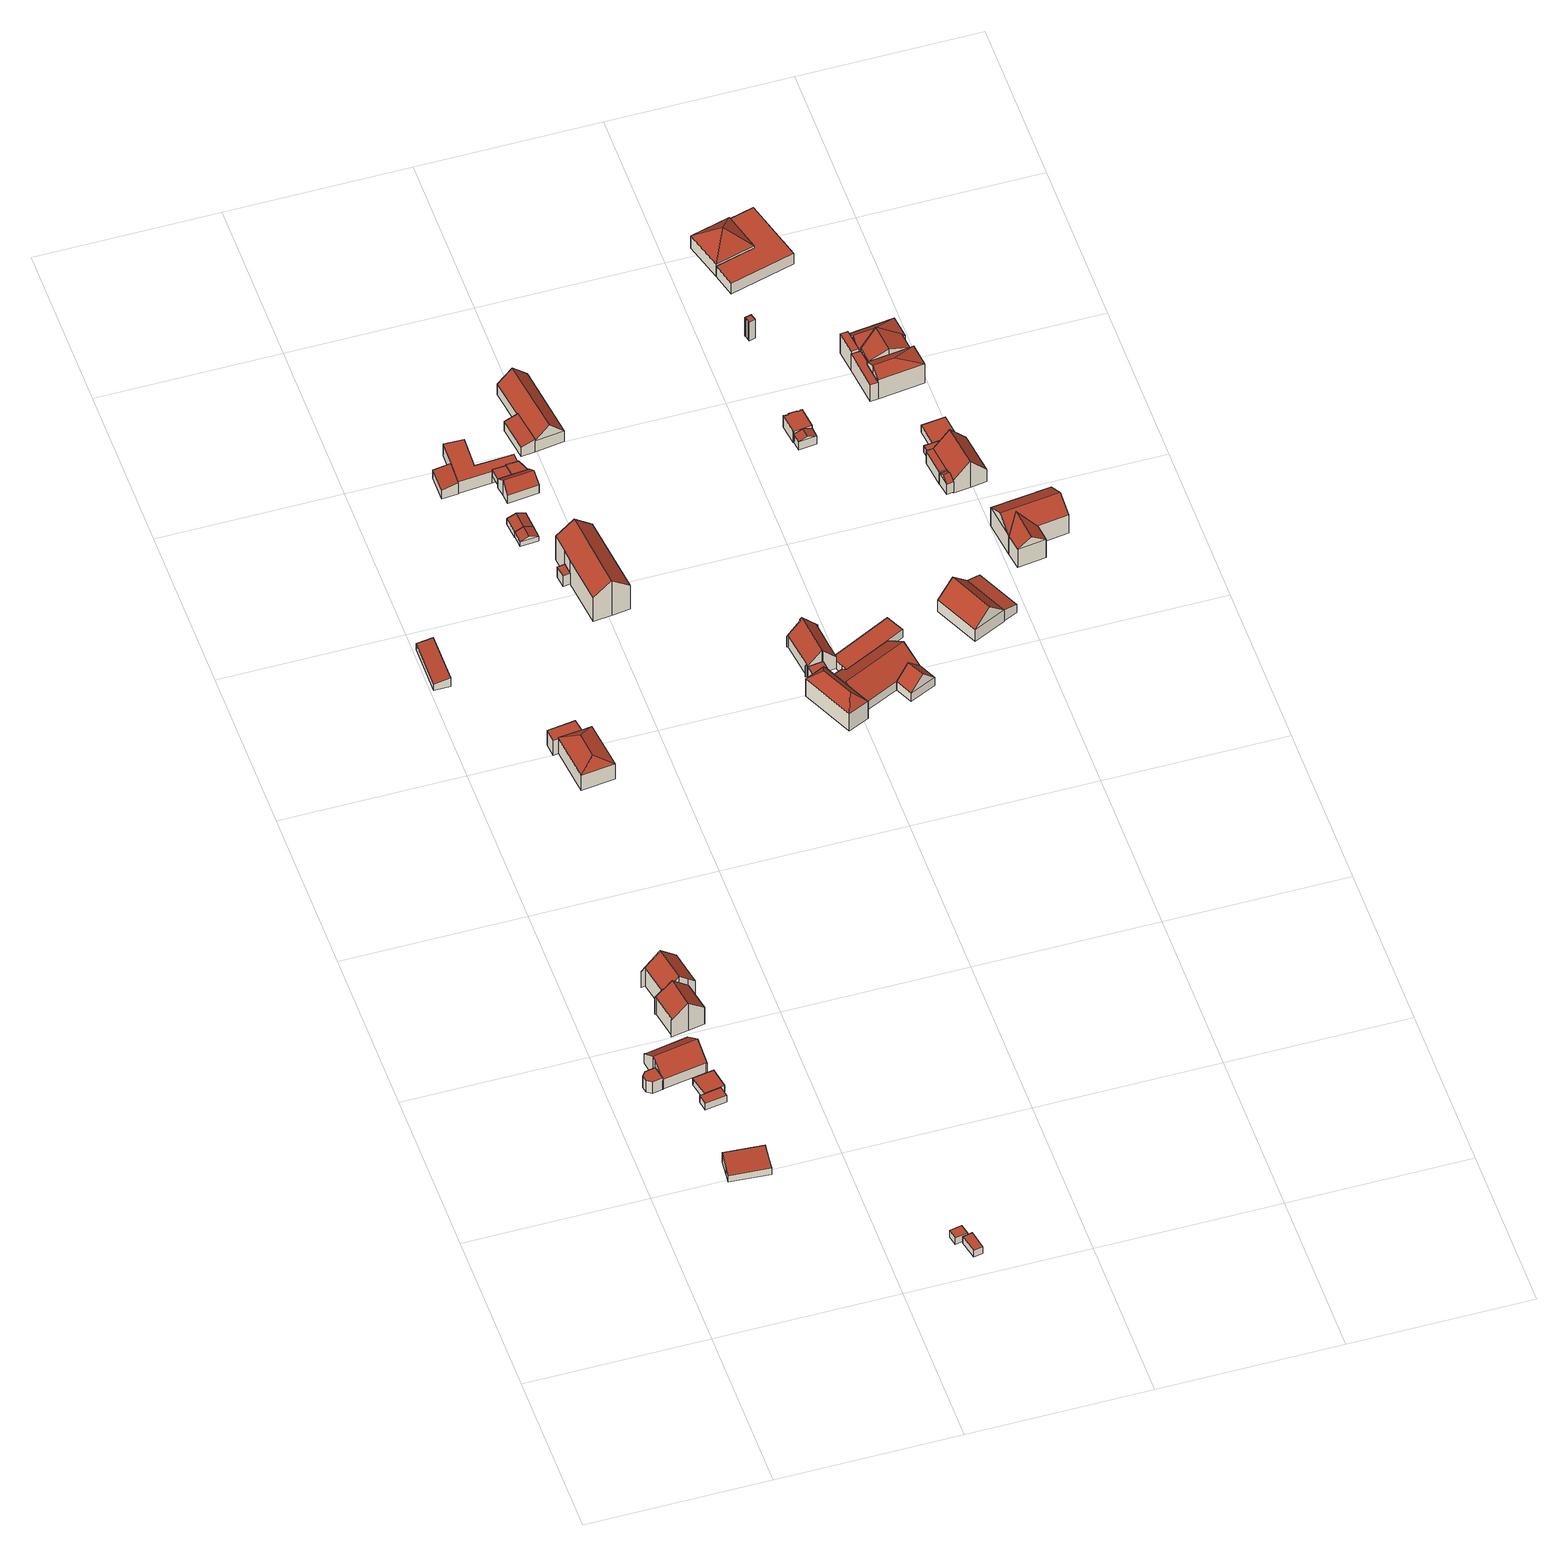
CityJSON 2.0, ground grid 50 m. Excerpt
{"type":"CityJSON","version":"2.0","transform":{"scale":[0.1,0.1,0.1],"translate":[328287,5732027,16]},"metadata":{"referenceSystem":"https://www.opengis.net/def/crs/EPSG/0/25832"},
"CityObjects":{
"building1":{"type":"Building","attributes":{"Geometrietyp2DReferenz":"3000","Gemeindeschluessel":"05170048","function":"31001_1010","roofType":"1000","measuredHeight":4.36},"address":[{"country":"Germany","locality":"Wesel","thoroughfareNumber":"411a","thoroughfareName":"Bergerfurth"}],"geometry":[{"type":"Solid","lod":"2","boundaries":[[[[0,1,2,3]],[[4,5,1,0]],[[6,7,5,4]],[[8,9,7,6]],[[10,11,9,8]],[[3,2,11,10]],[[8,6,4,0,3,10]],[[1,5,7,9,11,2]]]],"semantics":{"surfaces":[{"type":"WallSurface"},{"type":"RoofSurface"},{"type":"GroundSurface"}],"values":[[0,0,0,0,0,0,1,2]]}}]},
"building2":{"type":"Building","attributes":{"Geometrietyp2DReferenz":"3000","Gemeindeschluessel":"05170048","function":"31001_2723","roofType":"2100","measuredHeight":3.54},"address":[{"country":"Germany","locality":"Wesel","thoroughfareNumber":"411a","thoroughfareName":"Bergerfurth"}],"geometry":[{"type":"Solid","lod":"2","boundaries":[[[[12,13,14,15]],[[16,17,13,12]],[[18,19,17,16]],[[20,21,19,18]],[[22,23,21,20]],[[15,14,23,22]],[[20,18,16,12,15,22]],[[13,17,19,21,23,14]]]],"semantics":{"surfaces":[{"type":"WallSurface"},{"type":"RoofSurface"},{"type":"GroundSurface"}],"values":[[0,0,0,0,0,0,1,2]]}}]},
"building3":{"type":"Building","attributes":{"Geometrietyp2DReferenz":"3000","Gemeindeschluessel":"05170048","function":"31001_1010","roofType":"3100","measuredHeight":7.43},"address":[{"country":"Germany","locality":"Wesel","thoroughfareNumber":"411a","thoroughfareName":"Bergerfurth"}],"geometry":[{"type":"Solid","lod":"2","boundaries":[[[[24,25,26,27]],[[28,29,25,24]],[[30,31,29,28]],[[32,33,31,30]],[[34,35,33,32]],[[36,37,35,34]],[[38,39,37,36]],[[40,41,39,38]],[[42,43,41,40]],[[44,45,43,42]],[[46,47,45,44]],[[48,49,47,46]],[[50,51,49,48]],[[52,53,51,50]],[[54,55,53,52]],[[27,26,55,54]],[[44,42,40,38,36,34,32,46]],[[30,28,24,27,54,52,50,48,46,32]],[[25,29,31,33,35,37,39,41,43,45,47,49,51,53,55,26]]]],"semantics":{"surfaces":[{"type":"WallSurface"},{"type":"RoofSurface"},{"type":"GroundSurface"}],"values":[[0,0,0,0,0,0,0,0,0,0,0,0,0,0,0,0,1,1,2]]}}]},
"building4":{"type":"Building","attributes":{"Geometrietyp2DReferenz":"3000","Gemeindeschluessel":"05170048","function":"51009_1611","roofType":"1000","measuredHeight":2.42},"geometry":[{"type":"Solid","lod":"2","boundaries":[[[[56,57,58,59]],[[60,61,57,56]],[[62,63,61,60]],[[64,65,63,62]],[[59,58,65,64]],[[62,60,56,59,64]],[[57,61,63,65,58]]]],"semantics":{"surfaces":[{"type":"WallSurface"},{"type":"RoofSurface"},{"type":"GroundSurface"}],"values":[[0,0,0,0,0,1,2]]}}]},
"building5":{"type":"Building","attributes":{"Geometrietyp2DReferenz":"3000","Gemeindeschluessel":"05170048","function":"31001_2463","roofType":"1000","measuredHeight":2.41},"address":[{"country":"Germany","locality":"Wesel","thoroughfareNumber":"411a","thoroughfareName":"Bergerfurth"}],"geometry":[{"type":"Solid","lod":"2","boundaries":[[[[66,67,68,69]],[[70,71,67,66]],[[72,73,71,70]],[[69,68,73,72]],[[70,66,69,72]],[[67,71,73,68]]]],"semantics":{"surfaces":[{"type":"WallSurface"},{"type":"RoofSurface"},{"type":"GroundSurface"}],"values":[[0,0,0,0,1,2]]}}]},
"building6":{"type":"Building","attributes":{"Gemeindeschluessel":"05170048","Geometrietyp2DReferenz":"3000","function":"31001_1010"},"address":[{"country":"Germany","locality":"Wesel","thoroughfareNumber":"413","thoroughfareName":"Bergerfurth"},{"country":"Germany","locality":"Wesel","thoroughfareNumber":"411","thoroughfareName":"Bergerfurth"}],"children":["building6-1","building6-2"]},
"building6-1":{"type":"BuildingPart","attributes":{"roofType":"3100","measuredHeight":10.37},"parents":["building6"],"geometry":[{"type":"MultiSurface","lod":"2","boundaries":[[[74,75,76,77]],[[78,79,75,74]],[[80,81,79,78]],[[82,83,81,80]],[[84,85,83,82]],[[86,87,85,84]],[[88,89,87,86]],[[80,78,74,77,90,91,82]],[[88,86,84,82,91]],[[92,93,76,75,79,81,83,85,87,89]],[[91,94,95,88]],[[95,94,92,89]],[[91,96,94]],[[97,90,93,98]],[[94,96,97,98,92]],[[90,77,76,93]]],"semantics":{"surfaces":[{"type":"WallSurface"},{"type":"RoofSurface"},{"type":"GroundSurface"},{"type":"ClosureSurface"}],"values":[0,0,0,0,0,0,0,1,1,2,0,3,0,3,3,3]}}]},
"building6-2":{"type":"BuildingPart","attributes":{"roofType":"3100","measuredHeight":9.96},"parents":["building6"],"geometry":[{"type":"MultiSurface","lod":"2","boundaries":[[[99,100,101,102]],[[103,104,100,99]],[[105,106,104,103]],[[107,108,106,105]],[[109,110,108,107]],[[111,112,110,109]],[[113,76,112,111]],[[114,115,89,95]],[[102,101,115,114]],[[116,113,111,109,107,105,103,99,102,117]],[[114,95,117,102]],[[100,104,106,108,110,112,76,93,98,89,115,101]],[[113,116,90,77]],[[93,76,77,90]],[[116,117,97,90]],[[97,98,93,90]],[[117,96,97]],[[94,95,89,92]],[[97,96,94,92,98]]],"semantics":{"surfaces":[{"type":"WallSurface"},{"type":"RoofSurface"},{"type":"GroundSurface"},{"type":"ClosureSurface"}],"values":[0,0,0,0,0,0,0,0,0,1,1,2,0,3,0,3,0,3,3]}}]},
"building7":{"type":"Building","attributes":{"Geometrietyp2DReferenz":"3000","Gemeindeschluessel":"05170048","function":"31001_2610","roofType":"1000","measuredHeight":2.42},"geometry":[{"type":"Solid","lod":"2","boundaries":[[[[118,119,120,121]],[[122,123,119,118]],[[124,125,123,122]],[[121,120,125,124]],[[122,118,121,124]],[[119,123,125,120]]]],"semantics":{"surfaces":[{"type":"WallSurface"},{"type":"RoofSurface"},{"type":"GroundSurface"}],"values":[[0,0,0,0,1,2]]}}]},
"building8":{"type":"Building","attributes":{"Geometrietyp2DReferenz":"3000","Gemeindeschluessel":"05170048","function":"31001_2610","roofType":"1000","measuredHeight":2.36},"geometry":[{"type":"Solid","lod":"2","boundaries":[[[[126,127,128,129]],[[130,131,127,126]],[[132,133,131,130]],[[129,128,133,132]],[[130,126,129,132]],[[127,131,133,128]]]],"semantics":{"surfaces":[{"type":"WallSurface"},{"type":"RoofSurface"},{"type":"GroundSurface"}],"values":[[0,0,0,0,1,2]]}}]},
"building9":{"type":"Building","attributes":{"Geometrietyp2DReferenz":"3000","Gemeindeschluessel":"05170048","function":"31001_2724","roofType":"2100","measuredHeight":3.12},"geometry":[{"type":"Solid","lod":"2","boundaries":[[[[134,135,136,137]],[[138,139,135,134]],[[140,141,139,138]],[[137,136,141,140]],[[138,134,137,140]],[[135,139,141,136]]]],"semantics":{"surfaces":[{"type":"WallSurface"},{"type":"RoofSurface"},{"type":"GroundSurface"}],"values":[[0,0,0,0,1,2]]}}]},
"building10":{"type":"Building","attributes":{"Gemeindeschluessel":"05170048","Geometrietyp2DReferenz":"3000","function":"31001_1010"},"address":[{"country":"Germany","locality":"Wesel","thoroughfareNumber":"415","thoroughfareName":"Bergerfurth"}],"children":["building10-1","building10-2"]},
"building10-1":{"type":"BuildingPart","attributes":{"roofType":"3200","measuredHeight":7.71},"parents":["building10"],"geometry":[{"type":"Solid","lod":"2","boundaries":[[[[142,143,144,145]],[[146,147,148,149]],[[150,151,147,146]],[[145,144,151,150]],[[152,150,146,153]],[[146,149,154,153]],[[153,154,142,145,152]],[[145,150,152]],[[143,155,148,147,151,144]],[[154,155,143,142]],[[149,148,155,154]]]],"semantics":{"surfaces":[{"type":"WallSurface"},{"type":"RoofSurface"},{"type":"GroundSurface"},{"type":"ClosureSurface"}],"values":[[0,0,0,0,1,1,1,1,2,3,3]]}}]},
"building10-2":{"type":"BuildingPart","attributes":{"roofType":"1000","measuredHeight":5.46},"parents":["building10"],"geometry":[{"type":"Solid","lod":"2","boundaries":[[[[156,157,143,142]],[[158,159,157,156]],[[160,161,159,158]],[[149,148,161,160]],[[160,158,156,142,154,149]],[[143,157,159,161,148,155]],[[142,143,155,154]],[[154,155,148,149]]]],"semantics":{"surfaces":[{"type":"WallSurface"},{"type":"RoofSurface"},{"type":"GroundSurface"},{"type":"ClosureSurface"}],"values":[[0,0,0,0,1,2,3,3]]}}]},
"building11":{"type":"Building","attributes":{"Geometrietyp2DReferenz":"3000","Gemeindeschluessel":"05170048","function":"31001_2723","roofType":"2100","measuredHeight":4.15},"address":[{"country":"Germany","locality":"Wesel","thoroughfareNumber":"419","thoroughfareName":"Bergerfurth"}],"geometry":[{"type":"Solid","lod":"2","boundaries":[[[[162,163,164,165]],[[166,167,163,162]],[[168,169,167,166]],[[165,164,169,168]],[[166,162,165,168]],[[163,167,169,164]]]],"semantics":{"surfaces":[{"type":"WallSurface"},{"type":"RoofSurface"},{"type":"GroundSurface"}],"values":[[0,0,0,0,1,2]]}}]},
"building12":{"type":"Building","attributes":{"Geometrietyp2DReferenz":"3000","Gemeindeschluessel":"05170048","function":"31001_1010","roofType":"1000","measuredHeight":3.82},"address":[{"country":"Germany","locality":"Wesel","thoroughfareNumber":"417","thoroughfareName":"Bergerfurth"}],"geometry":[{"type":"Solid","lod":"2","boundaries":[[[[170,171,172,173]],[[174,175,171,170]],[[176,177,175,174]],[[173,172,177,176]],[[174,170,173,176]],[[171,175,177,172]]]],"semantics":{"surfaces":[{"type":"WallSurface"},{"type":"RoofSurface"},{"type":"GroundSurface"}],"values":[[0,0,0,0,1,2]]}}]},
"building13":{"type":"Building","attributes":{"Geometrietyp2DReferenz":"3000","Gemeindeschluessel":"05170048","function":"31001_2463","roofType":"3100","measuredHeight":2.73},"address":[{"country":"Germany","locality":"Wesel","thoroughfareNumber":"417","thoroughfareName":"Bergerfurth"}],"geometry":[{"type":"Solid","lod":"2","boundaries":[[[[178,179,180,181]],[[182,183,179,178]],[[184,185,183,182]],[[181,180,185,184]],[[178,186,182]],[[184,187,181]],[[181,187,186,178]],[[182,186,187,184]],[[179,183,185,180]]]],"semantics":{"surfaces":[{"type":"WallSurface"},{"type":"RoofSurface"},{"type":"GroundSurface"}],"values":[[0,0,0,0,0,0,1,1,2]]}}]},
"building14":{"type":"Building","attributes":{"Geometrietyp2DReferenz":"3000","Gemeindeschluessel":"05170048","function":"31001_2723","roofType":"3100","measuredHeight":3},"address":[{"country":"Germany","locality":"Wesel","thoroughfareNumber":"417","thoroughfareName":"Bergerfurth"}],"geometry":[{"type":"Solid","lod":"2","boundaries":[[[[181,188,189,190]],[[184,191,188,181]],[[192,193,191,184]],[[190,189,193,192]],[[181,187,184]],[[192,194,190]],[[190,194,187,181]],[[184,187,194,192]],[[188,191,193,189]]]],"semantics":{"surfaces":[{"type":"WallSurface"},{"type":"RoofSurface"},{"type":"GroundSurface"}],"values":[[0,0,0,0,0,0,1,1,2]]}}]},
"building15":{"type":"Building","attributes":{"Geometrietyp2DReferenz":"3000","Gemeindeschluessel":"05170048","function":"31001_1010","roofType":"3100","measuredHeight":12.77},"address":[{"country":"Germany","locality":"Wesel","thoroughfareNumber":"417","thoroughfareName":"Bergerfurth"}],"geometry":[{"type":"Solid","lod":"2","boundaries":[[[[195,196,197,198]],[[199,200,196,195]],[[201,202,200,199]],[[203,204,202,201]],[[205,206,204,203]],[[207,208,206,205]],[[209,210,208,207]],[[198,197,210,209]],[[203,201,199,195,198,205]],[[209,207,205,198]],[[196,200,202,204,206,208,210,197]]]],"semantics":{"surfaces":[{"type":"WallSurface"},{"type":"RoofSurface"},{"type":"GroundSurface"}],"values":[[0,0,0,0,0,0,0,0,1,1,2]]}}]},
"building16":{"type":"Building","attributes":{"Geometrietyp2DReferenz":"3000","Gemeindeschluessel":"05170048","function":"31001_2463","roofType":"1000","measuredHeight":4.23},"address":[{"country":"Germany","locality":"Wesel","thoroughfareNumber":"419","thoroughfareName":"Bergerfurth"}],"geometry":[{"type":"Solid","lod":"2","boundaries":[[[[211,212,213,214]],[[215,216,212,211]],[[217,218,216,215]],[[219,220,218,217]],[[221,222,220,219]],[[223,224,222,221]],[[225,226,224,223]],[[227,228,226,225]],[[214,213,228,227]],[[225,223,221,219,217,215,211,214,227]],[[212,216,218,220,222,224,226,228,213]]]],"semantics":{"surfaces":[{"type":"WallSurface"},{"type":"RoofSurface"},{"type":"GroundSurface"}],"values":[[0,0,0,0,0,0,0,0,0,1,2]]}}]},
"building17":{"type":"Building","attributes":{"Geometrietyp2DReferenz":"3000","Gemeindeschluessel":"05170048","function":"31001_2723","roofType":"1000","measuredHeight":2.23},"address":[{"country":"Germany","locality":"Wesel","thoroughfareNumber":"417","thoroughfareName":"Bergerfurth"}],"geometry":[{"type":"Solid","lod":"2","boundaries":[[[[229,230,231,232]],[[233,234,230,229]],[[235,236,234,233]],[[232,231,236,235]],[[233,229,232,235]],[[230,234,236,231]]]],"semantics":{"surfaces":[{"type":"WallSurface"},{"type":"RoofSurface"},{"type":"GroundSurface"}],"values":[[0,0,0,0,1,2]]}}]},
"building18":{"type":"Building","attributes":{"Geometrietyp2DReferenz":"3000","Gemeindeschluessel":"05170048","function":"31001_2723","roofType":"3100","measuredHeight":5.51},"address":[{"country":"Germany","locality":"Wesel","thoroughfareNumber":"417","thoroughfareName":"Bergerfurth"}],"geometry":[{"type":"Solid","lod":"2","boundaries":[[[[237,238,239,240]],[[241,242,238,237]],[[243,244,242,241]],[[245,246,244,243]],[[247,248,246,245]],[[249,250,248,247]],[[251,252,250,249]],[[240,239,252,251]],[[247,245,243,241,237,249]],[[240,251,249,237]],[[238,242,244,246,248,250,252,239]]]],"semantics":{"surfaces":[{"type":"WallSurface"},{"type":"RoofSurface"},{"type":"GroundSurface"}],"values":[[0,0,0,0,0,0,0,0,1,1,2]]}}]},
"building19":{"type":"Building","attributes":{"Geometrietyp2DReferenz":"3000","Gemeindeschluessel":"05170048","function":"31001_2723","roofType":"1000","measuredHeight":2.43},"address":[{"country":"Germany","locality":"Wesel","thoroughfareNumber":"417","thoroughfareName":"Bergerfurth"}],"geometry":[{"type":"Solid","lod":"2","boundaries":[[[[253,254,255,256]],[[257,234,254,253]],[[258,230,234,257]],[[256,255,230,258]],[[257,253,256,258]],[[254,234,230,255]]]],"semantics":{"surfaces":[{"type":"WallSurface"},{"type":"RoofSurface"},{"type":"GroundSurface"}],"values":[[0,0,0,0,1,2]]}}]},
"building20":{"type":"Building","attributes":{"Gemeindeschluessel":"05170048","Geometrietyp2DReferenz":"3000","function":"31001_1010"},"address":[{"country":"Germany","locality":"Wesel","thoroughfareNumber":"419","thoroughfareName":"Bergerfurth"}],"children":["building20-1","building20-2"]},
"building20-1":{"type":"BuildingPart","attributes":{"roofType":"3100","measuredHeight":7.99},"parents":["building20"],"geometry":[{"type":"MultiSurface","lod":"2","boundaries":[[[259,260,261,262]],[[263,264,260,259]],[[262,261,265,266]],[[259,267,263]],[[266,268,262]],[[262,268,267,259]],[[263,267,268,266]],[[260,264,265,261]],[[269,266,265,270]],[[263,269,270,264]]],"semantics":{"surfaces":[{"type":"WallSurface"},{"type":"RoofSurface"},{"type":"GroundSurface"},{"type":"ClosureSurface"}],"values":[0,0,0,0,0,1,1,2,0,3]}}]},
"building20-2":{"type":"BuildingPart","attributes":{"roofType":"2100","measuredHeight":4.58},"parents":["building20"],"geometry":[{"type":"MultiSurface","lod":"2","boundaries":[[[271,270,272,273]],[[274,275,264,276]],[[273,272,275,274]],[[276,271,273,274]],[[270,264,275,272]],[[271,276,263,269]],[[269,263,264,270]]],"semantics":{"surfaces":[{"type":"WallSurface"},{"type":"RoofSurface"},{"type":"GroundSurface"},{"type":"ClosureSurface"}],"values":[0,0,0,1,2,0,3]}}]},
"building21":{"type":"Building","attributes":{"Geometrietyp2DReferenz":"3000","Gemeindeschluessel":"05170048","function":"31001_1120","roofType":"3200","measuredHeight":9.49},"address":[{"country":"Germany","locality":"Wesel","thoroughfareNumber":"412","thoroughfareName":"Bergerfurth"}],"geometry":[{"type":"Solid","lod":"2","boundaries":[[[[277,278,279,280]],[[281,282,278,277]],[[283,284,282,281]],[[285,286,284,283]],[[287,288,286,285]],[[289,290,288,287]],[[280,279,290,289]],[[291,289,287,285,283,292]],[[283,281,277,292]],[[292,277,280,291]],[[280,289,291]],[[278,282,284,286,288,290,279]]]],"semantics":{"surfaces":[{"type":"WallSurface"},{"type":"RoofSurface"},{"type":"GroundSurface"}],"values":[[0,0,0,0,0,0,0,1,1,1,1,2]]}}]},
"building22":{"type":"Building","attributes":{"Gemeindeschluessel":"05170048","Geometrietyp2DReferenz":"3000","function":"31001_2080"},"address":[{"country":"Germany","locality":"Wesel","thoroughfareNumber":"412","thoroughfareName":"Bergerfurth"}],"children":["building22-1","building22-2"]},
"building22-1":{"type":"BuildingPart","attributes":{"roofType":"3100","measuredHeight":8.39},"parents":["building22"],"geometry":[{"type":"MultiSurface","lod":"2","boundaries":[[[293,294,295,296]],[[297,298,299,300]],[[301,302,298,297]],[[303,304,302,301]],[[305,306,304,303]],[[307,308,306,305]],[[309,310,308,307]],[[311,312,310,309]],[[313,314,312,311]],[[315,316,314,313]],[[317,318,316,315]],[[319,320,318,317]],[[321,322,320,319]],[[323,324,322,321]],[[325,326,324,323]],[[296,295,326,325]],[[315,313,311,309,307,305,303,301,297,300,327,317]],[[293,296,325,323,321,319,317,327]],[[294,328,299,298,302,304,306,308,310,312,314,316,318,320,322,324,326,295]],[[293,327,329,330]],[[329,328,294,330]],[[327,331,329]],[[299,328,329,331,300]]],"semantics":{"surfaces":[{"type":"WallSurface"},{"type":"RoofSurface"},{"type":"GroundSurface"},{"type":"ClosureSurface"}],"values":[0,0,0,0,0,0,0,0,0,0,0,0,0,0,0,0,1,1,2,0,3,0,3]}}]},
"building22-2":{"type":"BuildingPart","attributes":{"roofType":"1000","measuredHeight":4.24},"parents":["building22"],"geometry":[{"type":"MultiSurface","lod":"2","boundaries":[[[332,333,334,335]],[[331,299,333,332]],[[336,337,294,330]],[[338,339,337,336]],[[340,341,339,338]],[[335,334,341,340]],[[338,336,330,331,332,335,340]],[[333,299,294,337,339,341,334]],[[329,330,294,328]],[[300,331,329,328,299]]],"semantics":{"surfaces":[{"type":"WallSurface"},{"type":"RoofSurface"},{"type":"GroundSurface"},{"type":"ClosureSurface"}],"values":[0,0,0,0,0,0,1,2,3,3]}}]},
"building23":{"type":"Building","attributes":{"Geometrietyp2DReferenz":"3000","Gemeindeschluessel":"05170048","function":"31001_2080","roofType":"3100","measuredHeight":7.24},"address":[{"country":"Germany","locality":"Wesel","thoroughfareNumber":"412","thoroughfareName":"Bergerfurth"}],"geometry":[{"type":"Solid","lod":"2","boundaries":[[[[342,343,344,345]],[[346,347,343,342]],[[348,349,347,346]],[[350,351,349,348]],[[352,353,351,350]],[[354,355,353,352]],[[356,357,355,354]],[[358,359,357,356]],[[360,361,359,358]],[[362,363,361,360]],[[364,365,363,362]],[[345,344,365,364]],[[358,356,354,352,350,348,346,342,360]],[[345,364,362,360,342]],[[343,347,349,351,353,355,357,359,361,363,365,344]]]],"semantics":{"surfaces":[{"type":"WallSurface"},{"type":"RoofSurface"},{"type":"GroundSurface"}],"values":[[0,0,0,0,0,0,0,0,0,0,0,0,1,1,2]]}}]},
"building24":{"type":"Building","attributes":{"Geometrietyp2DReferenz":"3000","Gemeindeschluessel":"05170048","function":"31001_2723","roofType":"1000","measuredHeight":2.95},"address":[{"country":"Germany","locality":"Wesel","thoroughfareNumber":"412","thoroughfareName":"Bergerfurth"}],"geometry":[{"type":"Solid","lod":"2","boundaries":[[[[366,367,368,369]],[[358,370,367,366]],[[356,371,370,358]],[[372,373,371,356]],[[374,375,373,372]],[[376,377,375,374]],[[369,368,377,376]],[[374,372,356,358,366,369,376]],[[367,370,371,373,375,377,368]]]],"semantics":{"surfaces":[{"type":"WallSurface"},{"type":"RoofSurface"},{"type":"GroundSurface"}],"values":[[0,0,0,0,0,0,0,1,2]]}}]},
"building25":{"type":"Building","attributes":{"Geometrietyp2DReferenz":"3000","Gemeindeschluessel":"05170048","function":"31001_2080","roofType":"3100","measuredHeight":7.2},"address":[{"country":"Germany","locality":"Wesel","thoroughfareNumber":"412","thoroughfareName":"Bergerfurth"}],"geometry":[{"type":"Solid","lod":"2","boundaries":[[[[378,379,363,362]],[[380,381,379,378]],[[364,365,381,380]],[[362,363,365,364]],[[378,382,380]],[[364,383,362]],[[362,383,382,378]],[[380,382,383,364]],[[379,381,365,363]]]],"semantics":{"surfaces":[{"type":"WallSurface"},{"type":"RoofSurface"},{"type":"GroundSurface"}],"values":[[0,0,0,0,0,0,1,1,2]]}}]},
"building26":{"type":"Building","attributes":{"Gemeindeschluessel":"05170048","Geometrietyp2DReferenz":"3000","function":"31001_2723"},"children":["building26-1","building26-2"]},
"building26-1":{"type":"BuildingPart","attributes":{"roofType":"1000","measuredHeight":4.05},"parents":["building26"],"geometry":[{"type":"MultiSurface","lod":"2","boundaries":[[[384,385,386,387]],[[388,389,385,384]],[[390,391,389,388]],[[392,393,391,390]],[[394,395,393,392]],[[396,397,395,394]],[[398,399,397,396]],[[400,401,399,398]],[[402,403,401,400]],[[404,405,403,402]],[[406,407,408,409]],[[387,386,407,406]],[[409,404,402,400,398,396,394,392,390,388,384,387,406]],[[385,389,391,393,395,397,399,401,403,405,408,407,386]],[[410,411,408,405]],[[404,412,413]],[[409,414,415]],[[411,410,413,414]],[[412,415,414,413]]],"semantics":{"surfaces":[{"type":"WallSurface"},{"type":"RoofSurface"},{"type":"GroundSurface"},{"type":"ClosureSurface"}],"values":[0,0,0,0,0,0,0,0,0,0,0,0,1,2,0,0,0,3,3]}}]},
"building26-2":{"type":"BuildingPart","attributes":{"roofType":"3100","measuredHeight":3.95},"parents":["building26"],"geometry":[{"type":"MultiSurface","lod":"2","boundaries":[[[416,417,410,413]],[[418,419,417,416]],[[414,411,419,418]],[[416,420,418]],[[413,421,420,416]],[[418,420,421,414]],[[417,419,411,410]],[[414,413,410,411]],[[412,415,421]],[[414,415,412,413]]],"semantics":{"surfaces":[{"type":"WallSurface"},{"type":"RoofSurface"},{"type":"GroundSurface"},{"type":"ClosureSurface"}],"values":[0,0,0,0,1,1,2,3,0,3]}}]},
"building27":{"type":"Building","attributes":{"Geometrietyp2DReferenz":"3000","Gemeindeschluessel":"05170048","function":"31001_2723","roofType":"3100","measuredHeight":9.28},"address":[{"country":"Germany","locality":"Wesel","thoroughfareNumber":"412","thoroughfareName":"Bergerfurth"}],"geometry":[{"type":"Solid","lod":"2","boundaries":[[[[422,423,424,425]],[[426,427,423,422]],[[428,429,427,426]],[[425,424,429,428]],[[422,430,426]],[[428,431,425]],[[425,431,430,422]],[[426,430,431,428]],[[423,427,429,424]]]],"semantics":{"surfaces":[{"type":"WallSurface"},{"type":"RoofSurface"},{"type":"GroundSurface"}],"values":[[0,0,0,0,0,0,1,1,2]]}}]},
"building28":{"type":"Building","attributes":{"Geometrietyp2DReferenz":"3000","Gemeindeschluessel":"05170048","function":"31001_2723","roofType":"2100","measuredHeight":4.02},"address":[{"country":"Germany","locality":"Wesel","thoroughfareNumber":"412","thoroughfareName":"Bergerfurth"}],"geometry":[{"type":"Solid","lod":"2","boundaries":[[[[432,433,434,435]],[[436,437,433,432]],[[438,439,437,436]],[[435,434,439,438]],[[436,432,435,438]],[[433,437,439,434]]]],"semantics":{"surfaces":[{"type":"WallSurface"},{"type":"RoofSurface"},{"type":"GroundSurface"}],"values":[[0,0,0,0,1,2]]}}]},
"building29":{"type":"Building","attributes":{"Geometrietyp2DReferenz":"3000","Gemeindeschluessel":"05170048","function":"51001_1002","roofType":"1000","measuredHeight":6.79},"geometry":[{"type":"Solid","lod":"2","boundaries":[[[[440,441,442,443]],[[444,445,441,440]],[[446,447,445,444]],[[448,449,447,446]],[[450,451,449,448]],[[452,453,451,450]],[[454,455,453,452]],[[443,442,455,454]],[[452,450,448,446,444,440,443,454]],[[441,445,447,449,451,453,455,442]]]],"semantics":{"surfaces":[{"type":"WallSurface"},{"type":"RoofSurface"},{"type":"GroundSurface"}],"values":[[0,0,0,0,0,0,0,0,1,2]]}}]},
"building30":{"type":"Building","attributes":{"Geometrietyp2DReferenz":"3000","Gemeindeschluessel":"05170048","function":"51009_1610","roofType":"3100","measuredHeight":5.09},"geometry":[{"type":"Solid","lod":"2","boundaries":[[[[456,457,458,459]],[[460,461,457,456]],[[462,463,461,460]],[[459,458,463,462]],[[456,464,460]],[[462,465,459]],[[459,465,464,456]],[[460,464,465,462]],[[457,461,463,458]]]],"semantics":{"surfaces":[{"type":"WallSurface"},{"type":"RoofSurface"},{"type":"GroundSurface"}],"values":[[0,0,0,0,0,0,1,1,2]]}}]},
"building31":{"type":"Building","attributes":{"Gemeindeschluessel":"05170048","Geometrietyp2DReferenz":"3000","function":"31001_3041"},"children":["building31-1","building31-2"]},
"building31-1":{"type":"BuildingPart","attributes":{"roofType":"3500","measuredHeight":9.45},"parents":["building31"],"geometry":[{"type":"MultiSurface","lod":"2","boundaries":[[[466,467,468,469]],[[469,468,470,471]],[[469,471,472]],[[471,473,472]],[[473,466,472]],[[466,469,472]],[[467,474,470,468]],[[466,473,475,476]],[[474,467,476,475]],[[473,471,477,475]],[[470,474,475,477]]],"semantics":{"surfaces":[{"type":"WallSurface"},{"type":"RoofSurface"},{"type":"GroundSurface"},{"type":"ClosureSurface"}],"values":[0,0,1,1,1,1,2,0,3,0,3]}}]},
"building31-2":{"type":"BuildingPart","attributes":{"roofType":"1000","measuredHeight":3.82},"parents":["building31"],"geometry":[{"type":"Solid","lod":"2","boundaries":[[[[478,479,480,481]],[[477,470,479,478]],[[482,483,467,476]],[[481,480,483,482]],[[476,475,477,478,481,482]],[[479,470,474,467,483,480]],[[477,475,474,470]],[[475,476,467,474]]]],"semantics":{"surfaces":[{"type":"WallSurface"},{"type":"RoofSurface"},{"type":"GroundSurface"},{"type":"ClosureSurface"}],"values":[[0,0,0,0,1,2,3,3]]}}]},
"building32":{"type":"Building","attributes":{"Gemeindeschluessel":"05170048","Geometrietyp2DReferenz":"3000","function":"51009_1610"},"children":["building32-1","building32-2"]},
"building32-1":{"type":"BuildingPart","attributes":{"roofType":"1000","measuredHeight":6.04},"parents":["building32"],"geometry":[{"type":"Solid","lod":"2","boundaries":[[[[484,485,486,487]],[[488,489,485,484]],[[490,491,489,488]],[[492,493,491,490]],[[494,495,496,497]],[[487,486,495,494]],[[497,492,490,488,484,487,494]],[[485,489,491,493,496,495,486]],[[492,497,496,493]]]],"semantics":{"surfaces":[{"type":"WallSurface"},{"type":"RoofSurface"},{"type":"GroundSurface"},{"type":"ClosureSurface"}],"values":[[0,0,0,0,0,0,1,2,3]]}}]},
"building32-2":{"type":"BuildingPart","attributes":{"roofType":"1000","measuredHeight":7.11},"parents":["building32"],"geometry":[{"type":"MultiSurface","lod":"2","boundaries":[[[498,499,500,501]],[[502,496,499,498]],[[501,500,493,503]],[[502,498,501,503]],[[499,496,493,500]],[[502,503,492,497]],[[493,496,497,492]]],"semantics":{"surfaces":[{"type":"WallSurface"},{"type":"RoofSurface"},{"type":"GroundSurface"},{"type":"ClosureSurface"}],"values":[0,0,0,1,2,0,3]}}]},
"building33":{"type":"Building","attributes":{"Gemeindeschluessel":"05170048","Geometrietyp2DReferenz":"3000","function":"31001_1010"},"address":[{"country":"Germany","locality":"Wesel","thoroughfareNumber":"20","thoroughfareName":"Bergerfurth"}],"children":["building33-1","building33-2"]},
"building33-1":{"type":"BuildingPart","attributes":{"roofType":"3100","measuredHeight":9.49},"parents":["building33"],"geometry":[{"type":"Solid","lod":"2","boundaries":[[[[504,505,506,507]],[[508,509,505,504]],[[510,511,512,513]],[[514,515,511,510]],[[516,517,515,514]],[[518,519,517,516]],[[507,506,519,518]],[[513,508,504,507,510]],[[518,516,514,510,507]],[[505,509,512,511,515,517,519,506]],[[513,512,509,508]]]],"semantics":{"surfaces":[{"type":"WallSurface"},{"type":"RoofSurface"},{"type":"GroundSurface"},{"type":"ClosureSurface"}],"values":[[0,0,0,0,0,0,0,1,1,2,3]]}}]},
"building33-2":{"type":"BuildingPart","attributes":{"roofType":"1000","measuredHeight":4.52},"parents":["building33"],"geometry":[{"type":"Solid","lod":"2","boundaries":[[[[520,521,522,523]],[[524,525,521,520]],[[513,512,525,524]],[[523,522,509,508]],[[513,524,520,523,508]],[[521,525,512,509,522]],[[508,509,512,513]]]],"semantics":{"surfaces":[{"type":"WallSurface"},{"type":"RoofSurface"},{"type":"GroundSurface"},{"type":"ClosureSurface"}],"values":[[0,0,0,0,1,2,3]]}}]},
"building34":{"type":"Building","attributes":{"Geometrietyp2DReferenz":"3000","Gemeindeschluessel":"05170048","function":"31001_2463","roofType":"1000","measuredHeight":2.46},"address":[{"country":"Germany","locality":"Wesel","thoroughfareNumber":"20","thoroughfareName":"Bergerfurth"}],"geometry":[{"type":"Solid","lod":"2","boundaries":[[[[526,527,528,529]],[[530,531,527,526]],[[532,515,531,530]],[[533,525,515,532]],[[529,528,525,533]],[[532,530,526,529,533]],[[527,531,515,525,528]]]],"semantics":{"surfaces":[{"type":"WallSurface"},{"type":"RoofSurface"},{"type":"GroundSurface"}],"values":[[0,0,0,0,0,1,2]]}}]},
"building35":{"type":"Building","attributes":{"Geometrietyp2DReferenz":"3000","Gemeindeschluessel":"05170048","function":"31001_2463","roofType":"1000","measuredHeight":2.46},"address":[{"country":"Germany","locality":"Wesel","thoroughfareNumber":"18","thoroughfareName":"Bergerfurth"}],"geometry":[{"type":"Solid","lod":"2","boundaries":[[[[534,535,536,537]],[[530,538,535,534]],[[526,539,538,530]],[[537,536,539,526]],[[530,534,537,526]],[[535,538,539,536]]]],"semantics":{"surfaces":[{"type":"WallSurface"},{"type":"RoofSurface"},{"type":"GroundSurface"}],"values":[[0,0,0,0,1,2]]}}]},
"building36":{"type":"Building","attributes":{"Gemeindeschluessel":"05170048","Geometrietyp2DReferenz":"3000","function":"31001_1010"},"address":[{"country":"Germany","locality":"Wesel","thoroughfareNumber":"22","thoroughfareName":"Bergerfurth"}],"children":["building36-1","building36-2"]},
"building36-1":{"type":"BuildingPart","attributes":{"roofType":"3100","measuredHeight":9.98},"parents":["building36"],"geometry":[{"type":"MultiSurface","lod":"2","boundaries":[[[540,541,542,543]],[[544,545,541,540]],[[546,547,545,544]],[[543,548,540]],[[544,549,546]],[[540,548,549,544]],[[542,541,545,547]],[[546,550,551,547]],[[542,551,550,543]],[[543,552,550,546,549,548]],[[543,550,552]]],"semantics":{"surfaces":[{"type":"WallSurface"},{"type":"RoofSurface"},{"type":"GroundSurface"},{"type":"ClosureSurface"}],"values":[0,0,0,0,0,1,2,0,3,1,3]}}]},
"building36-2":{"type":"BuildingPart","attributes":{"roofType":"5000","measuredHeight":9.52},"parents":["building36"],"geometry":[{"type":"Solid","lod":"2","boundaries":[[[[543,542,553,554]],[[555,556,551,550]],[[554,553,556,555]],[[555,557,554]],[[554,557,552,543]],[[550,552,557,555]],[[542,551,556,553]],[[550,551,542,543]],[[543,552,550]]]],"semantics":{"surfaces":[{"type":"WallSurface"},{"type":"RoofSurface"},{"type":"GroundSurface"},{"type":"ClosureSurface"}],"values":[[0,0,0,0,1,1,2,3,3]]}}]},
"building37":{"type":"Building","attributes":{"Gemeindeschluessel":"05170048","Geometrietyp2DReferenz":"3000","function":"31001_1010"},"address":[{"country":"Germany","locality":"Wesel","thoroughfareNumber":"18","thoroughfareName":"Bergerfurth"}],"children":["building37-1","building37-2","building37-3"]},
"building37-1":{"type":"BuildingPart","attributes":{"roofType":"5000","measuredHeight":9.04},"parents":["building37"],"geometry":[{"type":"MultiSurface","lod":"2","boundaries":[[[558,485,559,560]],[[561,486,485,558]],[[562,563,564,565]],[[566,567,563,562]],[[568,489,567,566]],[[560,559,489,568]],[[560,568,566,569]],[[566,562,569]],[[562,565,561,558,560,569]],[[485,486,564,563,567,489,559]],[[564,570,571,565]],[[561,571,570,486]]],"semantics":{"surfaces":[{"type":"WallSurface"},{"type":"RoofSurface"},{"type":"GroundSurface"},{"type":"ClosureSurface"}],"values":[0,0,0,0,0,0,1,1,1,2,3,3]}}]},
"building37-2":{"type":"BuildingPart","attributes":{"roofType":"5000","measuredHeight":9.04},"parents":["building37"],"geometry":[{"type":"MultiSurface","lod":"2","boundaries":[[[572,495,486,561]],[[565,564,573,574]],[[565,574,575,576]],[[574,577,572,575]],[[576,575,572,561]],[[570,486,495,578,573,564]],[[576,571,565]],[[565,571,570,564]],[[576,561,571]],[[570,571,561,486]],[[572,577,579,494]],[[578,495,494,579]],[[577,574,580,579]],[[573,578,579,580]]],"semantics":{"surfaces":[{"type":"WallSurface"},{"type":"RoofSurface"},{"type":"GroundSurface"},{"type":"ClosureSurface"}],"values":[0,0,1,1,1,2,0,3,0,3,0,3,0,3]}}]},
"building37-3":{"type":"BuildingPart","attributes":{"roofType":"5000","measuredHeight":8.79},"parents":["building37"],"geometry":[{"type":"Solid","lod":"2","boundaries":[[[[497,496,495,494]],[[581,582,496,497]],[[583,499,582,581]],[[584,585,499,583]],[[586,587,585,584]],[[580,573,587,586]],[[581,497,494,579,580,586,588]],[[586,584,588]],[[584,583,581,588]],[[495,496,582,499,585,587,573,578]],[[579,494,495,578]],[[580,579,578,573]]]],"semantics":{"surfaces":[{"type":"WallSurface"},{"type":"RoofSurface"},{"type":"GroundSurface"},{"type":"ClosureSurface"}],"values":[[0,0,0,0,0,0,1,1,1,2,3,3]]}}]}
},
"vertices":[
[109,826,63],[109,826,20],[137,831,20],[137,831,63],[96,835,63],[96,835,20],[92,853,63],[92,853,20],[102,865,63],[102,865,20],[130,870,63],[130,870,20],
[199,506,48],[199,506,21],[197,482,21],[197,482,44],[203,551,56],[203,551,21],[313,543,56],[313,543,21],[310,498,48],[310,498,21],[308,474,44],[308,474,21],
[137,830,54],[137,830,21],[139,830,21],[139,830,54],[137,831,55],[137,831,21],[130,870,87],[130,870,21],[128,880,95],[128,880,21],[120,930,54],[120,930,21],[122,931,54],[122,931,21],[122,929,55],[122,929,21],[240,950,56],[240,950,21],[240,951,55],[240,951,21],[242,951,55],[242,951,21],[251,901,95],[251,901,21],[260,851,55],[260,851,21],[258,851,55],[258,851,21],[258,852,56],[258,852,21],[139,832,55],[139,832,21],
[276,741,45],[276,741,21],[271,772,21],[271,772,45],[217,731,45],[217,731,21],[212,762,45],[212,762,21],[224,764,45],[224,764,21],
[271,832,46],[271,832,22],[214,823,22],[214,823,46],[281,774,46],[281,774,22],[224,764,46],[224,764,22],
[203,1177,87],[203,1177,21],[220,1085,21],[220,1085,87],[192,1175,77],[192,1175,21],[192,1178,77],[192,1178,21],[246,1188,125],[246,1188,21],[290,1195,87],[290,1195,21],[308,1097,87],[308,1097,21],[288,1094,104],[288,1094,21],[221,1082,87],[264,1090,125],[264,1090,21],[221,1082,21],[264,1090,103],[288,1094,82],[252,1087,114],[244,1086,107],[244,1086,21],
[212,993,80],[212,993,21],[259,1001,21],[259,1001,121],[212,996,80],[212,996,21],[214,997,82],[214,997,21],[200,1078,82],[200,1078,21],[197,1078,80],[197,1078,21],[197,1081,80],[197,1081,21],[220,1085,100],[304,1009,82],[304,1009,21],[221,1082,100],[244,1086,121],
[692,71,96],[692,71,72],[686,100,72],[686,100,96],[657,64,96],[657,64,72],[652,93,96],[652,93,72],
[704,68,96],[704,68,72],[677,63,72],[677,63,96],[714,14,96],[714,14,72],[688,9,96],[688,9,72],
[53,2443,40],[53,2443,9],[9,2445,9],[9,2445,31],[53,2300,40],[53,2300,9],[9,2300,31],[9,2300,9],
[235,1986,81],[235,1986,26],[251,1850,26],[251,1850,81],[327,2000,81],[327,2000,26],[299,1997,26],[299,1997,81],[344,1862,81],[344,1862,26],[294,1889,103],[285,1962,103],[235,1990,81],[235,1990,26],
[221,1985,81],[221,1985,26],[217,2022,81],[217,2022,26],[294,2032,81],[294,2032,26],
[266,2964,71],[266,2964,30],[220,2965,30],[220,2965,61],[264,2895,71],[264,2895,30],[220,2891,61],[220,2891,30],
[409,2491,99],[409,2491,61],[429,2493,61],[429,2493,99],[405,2525,99],[405,2525,61],[425,2528,99],[425,2528,61],
[398,2655,78],[398,2655,61],[395,2692,61],[395,2692,78],[348,2652,78],[348,2652,61],[345,2688,78],[345,2688,61],[373,2654,88],[370,2690,88],
[395,2692,58],[391,2741,58],[391,2741,78],[345,2688,58],[340,2737,78],[340,2737,58],[366,2739,88],
[445,2356,147],[445,2356,60],[495,2361,60],[495,2361,188],[429,2493,147],[429,2493,60],[425,2528,147],[425,2528,60],[419,2583,147],[419,2583,60],[469,2588,188],[469,2588,60],[518,2594,147],[518,2594,60],[545,2367,147],[545,2367,60],
[268,3029,74],[268,3029,32],[266,2964,32],[266,2964,74],[322,3028,74],[322,3028,32],[319,2936,74],[319,2936,32],[425,2942,74],[425,2942,32],[426,2907,74],[426,2907,32],[392,2905,74],[392,2905,32],[356,2903,74],[356,2903,32],[264,2895,74],[264,2895,32],
[392,2905,82],[392,2905,60],[356,2903,60],[356,2903,82],[397,2863,82],[397,2863,60],[360,2859,82],[360,2859,60],
[360,2829,116],[360,2829,61],[363,2799,61],[363,2799,92],[356,2859,92],[356,2859,61],[360,2859,92],[360,2859,61],[397,2863,92],[397,2863,61],[441,2868,92],[441,2868,61],[444,2838,116],[444,2838,61],[448,2809,92],[448,2809,61],
[441,2868,85],[441,2868,60],[426,2907,60],[426,2907,85],[397,2863,85],[392,2905,85],
[562,2957,98],[562,2957,59],[533,3171,59],[533,3171,98],[482,2947,98],[482,2947,59],[451,3160,59],[451,3160,98],[522,2952,139],[492,3165,139],[468,3044,98],[468,3044,59],
[468,3044,104],[431,3039,59],[431,3039,93],[444,2942,93],[444,2942,59],[482,2947,105],
[875,1963,113],[875,1963,49],[943,1817,49],[943,1817,113],[905,1976,113],[905,1976,49],[931,1989,113],[931,1989,49],[941,1969,113],[941,1969,49],[990,1863,113],[990,1863,49],[1000,1843,113],[1000,1843,49],[958,1859,144],[917,1947,144],
[941,2024,130],[941,2024,50],[976,2028,50],[976,2028,92],[898,2024,91],[898,2024,50],[899,2019,50],[899,2019,91],[895,2024,88],[895,2024,50],[894,2026,88],[894,2026,50],[898,2027,91],[898,2027,50],[885,2134,92],[885,2134,50],[882,2134,88],[882,2134,50],[881,2136,88],[881,2136,50],[918,2141,128],[918,2141,50],[918,2145,128],[918,2145,50],[923,2146,133],[923,2146,50],[965,2151,88],[965,2151,50],[966,2149,88],[966,2149,50],[962,2148,92],[962,2148,50],[974,2044,92],[974,2044,50],[938,2024,133],[938,2024,50],[938,2024,92],[941,2024,92],[899,2019,92],
[905,1976,92],[905,1976,50],[931,1989,50],[931,1989,92],[944,1996,92],[944,1996,50],[945,1994,92],[945,1994,50],[945,1991,92],[945,1991,50],
[965,1916,120],[965,1916,48],[990,1863,48],[990,1863,78],[941,1969,78],[941,1969,48],[931,1989,61],[931,1989,48],[945,1991,65],[945,1991,48],[945,1994,62],[945,1994,48],[985,2007,66],[985,2007,48],[992,1993,78],[992,1993,48],[1119,2054,78],[1119,2054,48],[1144,2002,120],[1144,2002,48],[1170,1949,78],[1170,1949,48],[1098,1915,78],[1098,1915,48],
[1167,2078,78],[1167,2078,49],[1142,2128,49],[1142,2128,78],[1119,2054,49],[992,1993,49],[985,2007,78],[985,2007,49],[976,2028,78],[976,2028,49],[974,2044,78],[974,2044,49],
[1193,1900,78],[1193,1900,48],[1121,1866,78],[1121,1866,48],[1157,1883,120],[1134,1932,120],
[1102,2834,105],[1102,2834,64],[1096,2834,64],[1096,2834,105],[1102,2833,105],[1102,2833,64],[1110,2834,105],[1110,2834,64],[1110,2837,105],[1110,2837,64],[1133,2839,105],[1133,2839,64],[1133,2837,105],[1133,2837,64],[1142,2838,105],[1142,2838,64],[1142,2839,105],[1142,2839,64],[1147,2840,105],[1147,2840,64],[1154,2780,105],[1154,2780,64],[1103,2775,105],[1103,2775,64],[1105,2775,64],[1105,2775,105],[1154,2780,66],[1105,2775,66],[1130,2778,105],[1154,2780,96],[1105,2775,96],[1128,2777,105],
[1157,2751,96],[1157,2751,66],[1108,2745,96],[1108,2745,66],[1133,2748,105],[1129,2777,105],
[1276,2135,91],[1276,2135,48],[1335,2010,48],[1335,2010,91],[1367,2175,91],[1367,2175,48],[1424,2052,91],[1424,2052,48],[1322,2155,140],[1379,2031,140],
[1405,2192,82],[1405,2192,51],[1367,2175,51],[1367,2175,92],[1462,2069,82],[1462,2069,51],[1424,2052,92],[1424,2052,51],
[1116,3151,137],[1116,3151,69],[1115,3156,69],[1115,3156,137],[1119,3142,137],[1119,3142,69],[1120,3137,137],[1120,3137,69],[1103,3132,137],[1103,3132,69],[1102,3137,137],[1102,3137,69],[1099,3147,137],[1099,3147,69],[1097,3151,137],[1097,3151,69],
[1414,2490,103],[1414,2490,65],[1433,2493,65],[1433,2493,103],[1408,2532,103],[1408,2532,65],[1428,2535,103],[1428,2535,65],[1411,2511,116],[1430,2514,116],
[1170,3504,116],[1170,3504,71],[1059,3474,71],[1059,3474,116],[1090,3362,71],[1090,3362,116],[1129,3433,166],[1199,3392,116],[1199,3392,71],[1199,3392,110],[1170,3504,110],[1090,3362,110],
[1108,3295,110],[1108,3295,71],[1287,3344,71],[1287,3344,110],[1239,3523,110],[1239,3523,71],
[1342,2916,125],[1342,2916,64],[1347,2917,64],[1347,2917,125],[1350,2851,125],[1350,2851,64],[1329,2849,125],[1329,2849,64],[1315,2963,125],[1315,2963,64],[1341,2966,125],[1341,2966,64],[1336,2965,64],[1336,2965,125],
[1328,3030,135],[1328,3030,64],[1307,3028,64],[1307,3028,135],[1336,2965,135],[1315,2963,135],
[1433,2493,107],[1433,2493,62],[1478,2498,62],[1478,2498,157],[1428,2535,107],[1428,2535,62],[1463,2618,157],[1463,2618,62],[1418,2613,62],[1418,2613,107],[1497,2623,118],[1497,2623,62],[1507,2624,107],[1507,2624,62],[1523,2504,107],[1523,2504,62],
[1399,2610,107],[1399,2610,62],[1408,2532,62],[1408,2532,107],[1409,2612,107],[1409,2612,62],
[1427,2649,86],[1427,2649,62],[1404,2647,62],[1404,2647,86],[1493,2658,86],[1493,2658,62],[1497,2623,86],[1409,2612,86],
[1485,2723,86],[1485,2723,61],[1419,2715,61],[1419,2715,86],[1493,2658,61],[1427,2649,61],
[1493,2376,110],[1493,2376,43],[1506,2271,43],[1506,2271,110],[1657,2396,110],[1657,2396,43],[1670,2292,110],[1670,2292,43],[1500,2323,142],[1664,2344,142],[1585,2281,110],[1585,2281,43],[1540,2321,138],
[1513,2221,43],[1513,2221,110],[1591,2231,110],[1591,2231,43],[1552,2226,138],
[1342,2916,135],[1346,2884,64],[1346,2884,155],[1347,2917,135],[1469,2932,135],[1469,2932,64],[1459,2931,64],[1459,2931,135],[1477,2867,135],[1477,2867,64],[1350,2851,135],[1407,2891,155],[1403,2924,64],[1403,2924,135],
[1341,2966,135],[1453,2980,64],[1453,2980,135],[1393,3005,155],[1403,2924,155],[1404,2974,135],[1404,2974,64],[1404,2974,125],[1453,2980,125],
[1332,2998,152],[1332,2998,64],[1328,3030,125],[1455,3046,125],[1455,3046,64],[1463,2981,125],[1463,2981,64],[1393,3005,152]
]}
